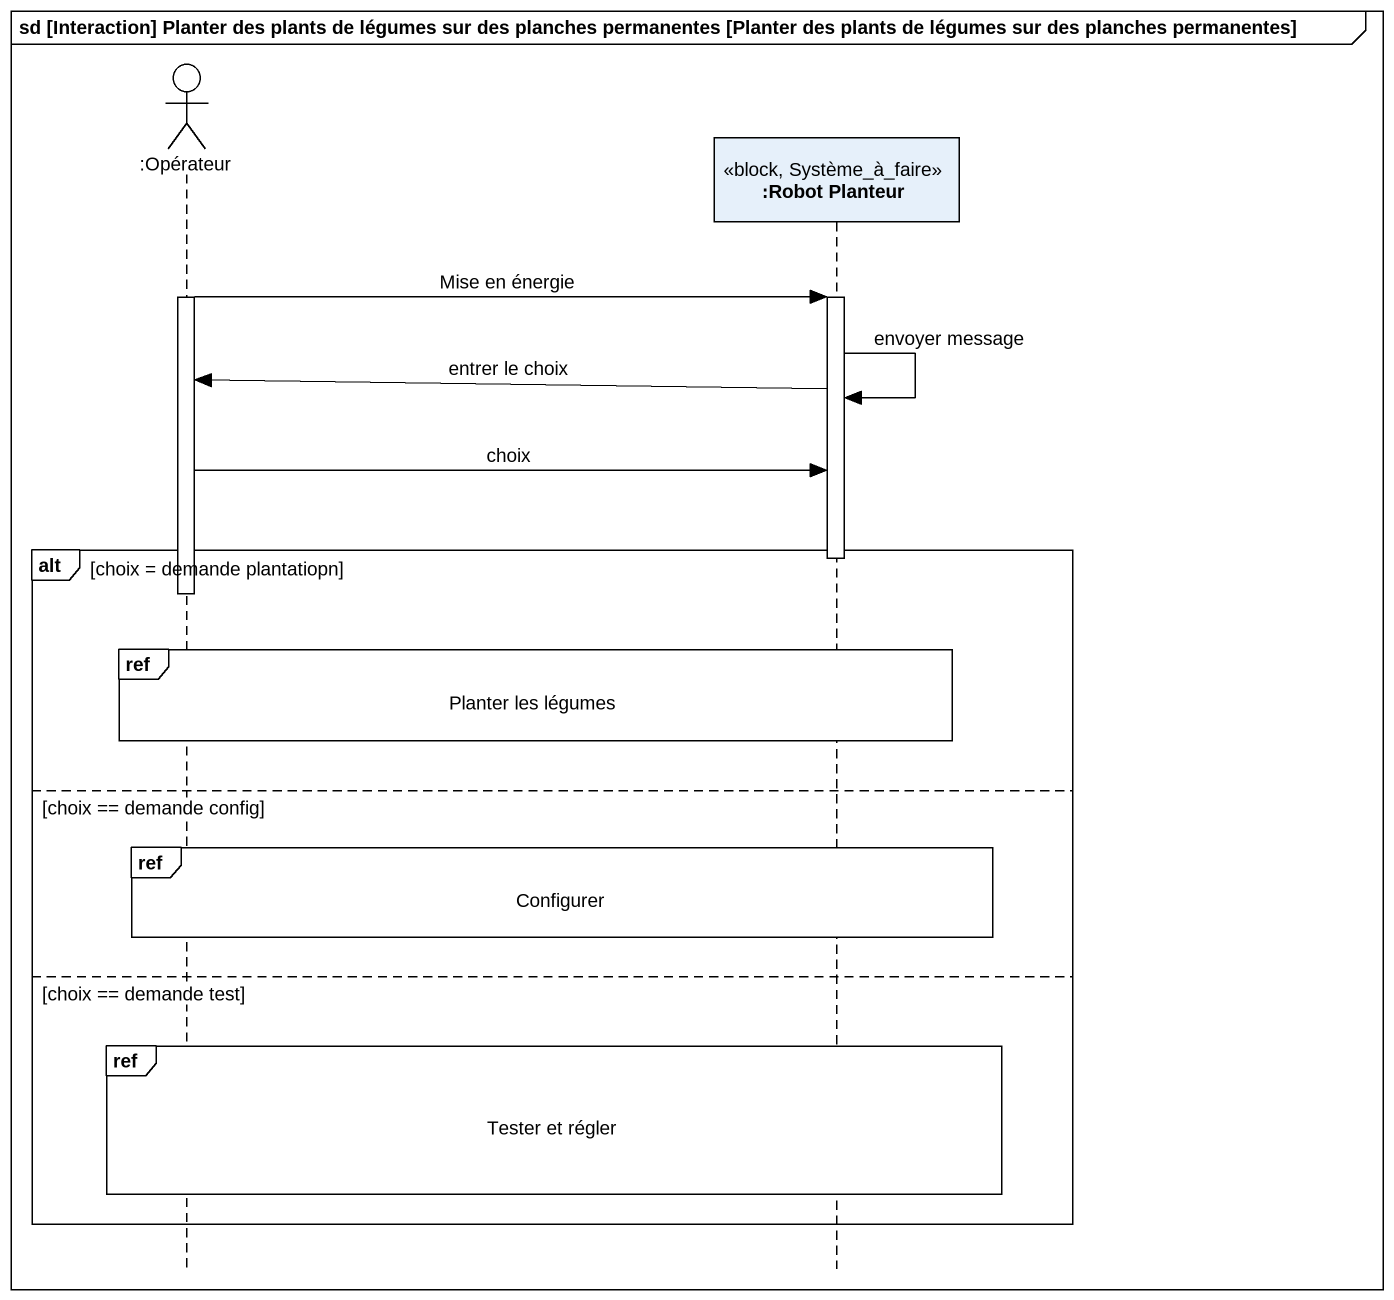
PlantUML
@startuml
mainframe sd [Interaction] Planter des plants de légumes sur des planches permanentes [Planter des plants de légumes sur des planches permanentes]
hide footbox
actor ":Opérateur" as Opérateur
participant ":Robot Planteur" as Robot_Planteur <<block, Système_à_faire>>

activate Opérateur
Opérateur -> Robot_Planteur : Mise en énergie
activate Robot_Planteur
Robot_Planteur -> Opérateur : entrer le choix
Robot_Planteur -> Robot_Planteur : envoyer message
Opérateur -> Robot_Planteur : choix
alt choix = demande plantatiopn
  deactivate Robot_Planteur
  deactivate Opérateur
  ref over Opérateur, Robot_Planteur : Planter les légumes
else choix == demande config
  ref over Opérateur, Robot_Planteur : Configurer
else choix == demande test
  ref over Opérateur, Robot_Planteur : Tester et régler
end
@enduml
